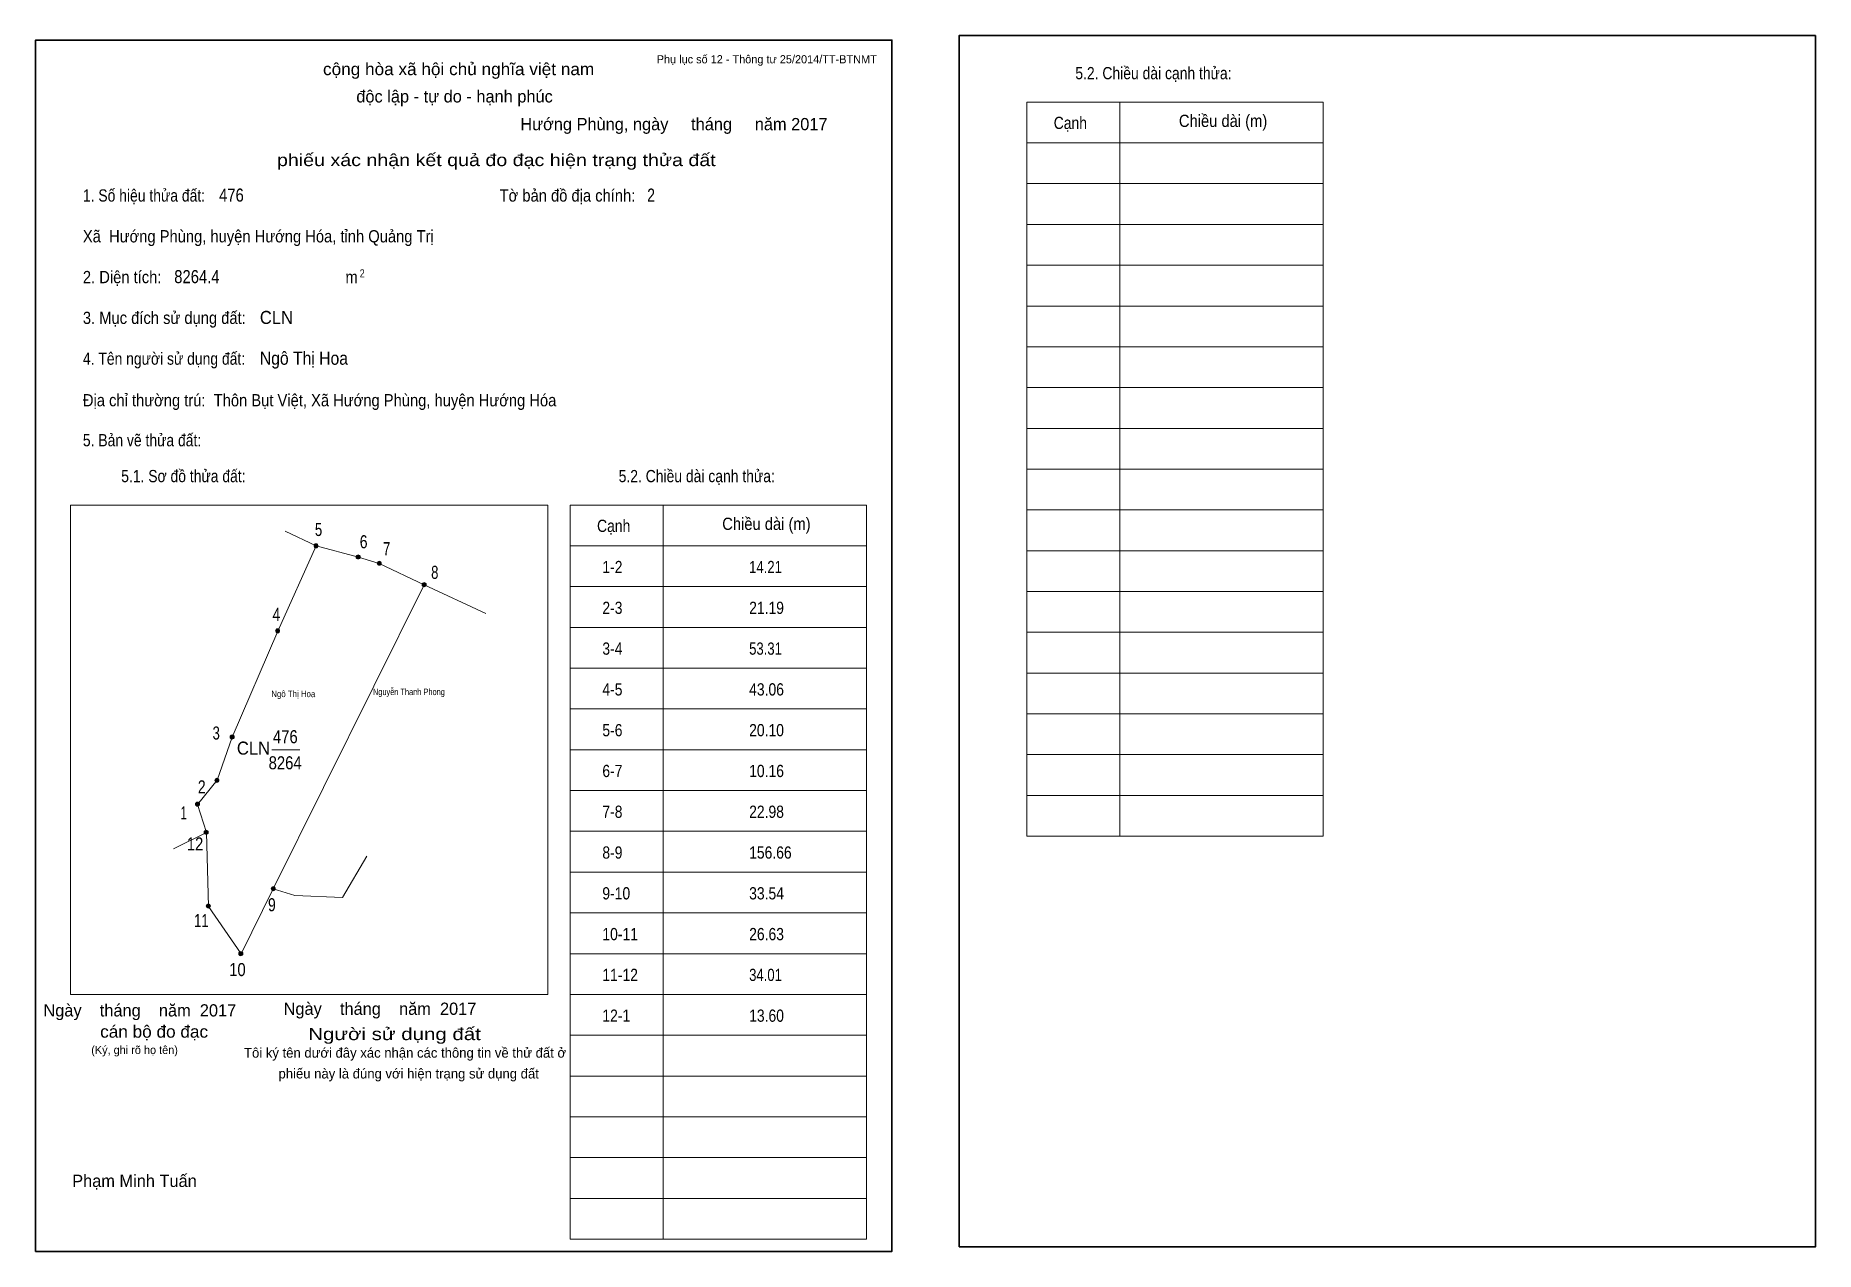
# Model space of a CAD drawing. Header units: centimetres. Extents: x 0 to 43.6, y 0 to 29.8.
import ezdxf
from ezdxf.enums import TextEntityAlignment as Align

# ---------------------------------------------------------------- set-up
doc = ezdxf.new("R2010")
doc.units = ezdxf.units.CM
doc.header["$LTSCALE"] = 0.12
for name, color, linetype in [('30', 7, 'Continuous'), ('34', 7, 'Continuous'), ('62', 7, 'Continuous')]:
    doc.layers.add(name, color=color, linetype=linetype)
for name, color, linetype, lineweight in [('32', 7, 'Continuous', 13), ('33', 7, 'Continuous', 13), ('61', 7, 'Continuous', 13), ('63', 7, 'Continuous', 13)]:
    doc.layers.add(name, color=color, linetype=linetype, lineweight=lineweight)

msp = doc.modelspace()

# ---------------------------------------------------------------- hatches: boundary and pattern name
at = {"layer": '32'}
for points in [[(6.9286, 17.3003, 1), (6.8286, 17.3003, 1)], [(7.9613, 17.0283, 1), (7.8613, 17.0283, 1)], [(8.4783, 16.8731, 1), (8.3783, 16.8731, 1)], [(9.5806, 16.3482, 1), (9.4806, 16.3482, 1)], [(5.9856, 15.2161, 1), (5.8856, 15.2161, 1)], [(4.8699, 12.6129, 1), (4.7699, 12.6129, 1)], [(4.498, 11.5504, 1), (4.398, 11.5504, 1)], [(4.0199, 10.966, 1), (3.9199, 10.966, 1)], [(4.2324, 10.2753, 1), (4.1324, 10.2753, 1)], [(5.8793, 8.8941, 1), (5.7793, 8.8941, 1)], [(4.2855, 8.469, 1), (4.1855, 8.469, 1)], [(5.0824, 7.3003, 1), (4.9824, 7.3003, 1)]]:
    msp.add_hatch(color=256, dxfattribs=at).paths.add_polyline_path(points)

# ---------------------------------------------------------------- linework, layer by layer
for centre in [(6.8786, 17.3003), (7.9113, 17.0283), (8.4283, 16.8731), (9.5306, 16.3482), (5.9356, 15.2161), (4.8199, 12.6129), (4.448, 11.5504), (3.9699, 10.966), (4.1824, 10.2753), (5.8293, 8.8941), (4.2355, 8.469), (5.0324, 7.3003)]:
    msp.add_circle(centre, 0.05, dxfattribs=at)
at = {"layer": '33'}
msp.add_line((5.79, 12.3), (6.48, 12.3), dxfattribs=at)
at = {"layer": '61'}
for p, q in [((6.12, 17.66), (6.88, 17.3)), ((5.83, 8.89), (9.53, 16.34)), ((4.19, 10.27), (3.38, 9.87))]:
    msp.add_line(p, q, dxfattribs=at)
for points in [[(6.88, 17.3), (5.94, 15.21), (4.82, 12.61), (4.45, 11.55), (3.97, 10.96), (4.19, 10.27)], [(6.88, 17.3), (7.92, 17.02), (8.43, 16.87), (9.53, 16.34), (11.04, 15.64)], [(4.19, 10.27), (4.24, 8.46), (5.04, 7.3), (5.83, 8.89)], [(5.83, 8.89), (6.36, 8.73), (7.53, 8.68), (8.12, 9.69)]]:
    msp.add_lwpolyline(points, dxfattribs=at)
at = {"layer": '63'}
for p, q in [((24.31, 28.18), (31.58, 28.18)), ((24.31, 10.18), (24.31, 28.18)), ((26.59, 10.18), (26.59, 28.18)), ((31.58, 10.18), (31.58, 28.18)), ((24.31, 27.18), (31.58, 27.18)), ((24.31, 26.18), (31.58, 26.18)), ((24.31, 25.18), (31.58, 25.18)), ((24.31, 24.18), (31.58, 24.18)), ((24.31, 23.18), (31.58, 23.18)), ((24.31, 22.18), (31.58, 22.18)), ((24.31, 21.18), (31.58, 21.18)), ((24.31, 20.18), (31.58, 20.18)), ((24.31, 19.18), (31.58, 19.18)), ((0.86, 18.3), (12.56, 18.3)), ((0.86, 6.3), (0.86, 18.3)), ((12.56, 6.3), (12.56, 18.3)), ((13.11, 18.3), (20.38, 18.3)), ((13.11, 0.3), (13.11, 18.3)), ((15.39, 0.3), (15.39, 18.3)), ((20.38, 0.3), (20.38, 18.3)), ((24.31, 18.18), (31.58, 18.18)), ((13.11, 17.3), (20.38, 17.3)), ((24.31, 17.18), (31.58, 17.18)), ((13.11, 16.3), (20.38, 16.3)), ((24.31, 16.18), (31.58, 16.18)), ((13.11, 15.3), (20.38, 15.3)), ((24.31, 15.18), (31.58, 15.18)), ((13.11, 14.3), (20.38, 14.3)), ((24.31, 14.18), (31.58, 14.18)), ((13.11, 13.3), (20.38, 13.3)), ((24.31, 13.18), (31.58, 13.18)), ((13.11, 12.3), (20.38, 12.3)), ((24.31, 12.18), (31.58, 12.18)), ((24.31, 12.18), (31.58, 12.18)), ((13.11, 11.3), (20.38, 11.3)), ((24.31, 11.18), (31.58, 11.18)), ((13.11, 10.3), (20.38, 10.3)), ((24.31, 10.18), (31.58, 10.18)), ((13.11, 9.3), (20.38, 9.3)), ((13.11, 8.3), (20.38, 8.3)), ((13.11, 7.3), (20.38, 7.3)), ((0.86, 6.3), (12.56, 6.3)), ((13.11, 6.3), (20.38, 6.3)), ((13.11, 5.3), (20.38, 5.3)), ((13.11, 4.3), (20.38, 4.3)), ((13.11, 3.3), (20.38, 3.3)), ((13.11, 2.3), (20.38, 2.3)), ((13.11, 2.3), (20.38, 2.3)), ((13.11, 1.3), (20.38, 1.3)), ((13.11, 0.3), (20.38, 0.3))]:
    msp.add_line(p, q, dxfattribs=at)
at = {"layer": '63', "lineweight": 35}
for points in [[(0, 0), (0, 29.7), (21, 29.7), (21, 0)], [(22.65, 0.11), (22.65, 29.81), (43.65, 29.81), (43.65, 0.11)]]:
    msp.add_lwpolyline(points, close=True, dxfattribs=at)

# ---------------------------------------------------------------- texts
at = {"layer": '30'}
for s, width, p in [('1-2', 0.85, (13.9, 16.63)), ('14.21', 0.8, (17.5, 16.63)), ('2-3', 0.85, (13.9, 15.63)), ('21.19', 0.85, (17.5, 15.63)), ('3-4', 0.85, (13.9, 14.63)), ('53.31', 0.8, (17.5, 14.63)), ('4-5', 0.85, (13.9, 13.63)), ('43.06', 0.85, (17.5, 13.63)), ('5-6', 0.85, (13.9, 12.63)), ('20.10', 0.85, (17.5, 12.63)), ('6-7', 0.85, (13.9, 11.63)), ('10.16', 0.85, (17.5, 11.63)), ('7-8', 0.85, (13.9, 10.63)), ('22.98', 0.85, (17.5, 10.63)), ('8-9', 0.85, (13.9, 9.63)), ('156.66', 0.85, (17.5, 9.63)), ('9-10', 0.85, (13.9, 8.63)), ('33.54', 0.85, (17.5, 8.63)), ('10-11', 0.85, (13.9, 7.63)), ('26.63', 0.85, (17.5, 7.63)), ('11-12', 0.85, (13.9, 6.63)), ('34.01', 0.8, (17.5, 6.63)), ('12-1', 0.85, (13.9, 5.63)), ('13.60', 0.85, (17.5, 5.63))]:
    msp.add_text(s, height=0.3, dxfattribs=dict(at, width=width)).set_placement(p)
at = {"layer": '32'}
for s, width, p in [('5', 0.75, (6.94, 17.54)), ('6', 0.8, (8.045, 17.24)), ('7', 0.75, (8.61, 17.07)), ('8', 0.75, (9.79, 16.49)), ('4', 0.8, (5.905, 15.46)), ('3', 0.75, (4.43, 12.55)), ('2', 0.8, (4.075, 11.23)), ('1', 0.65, (3.63, 10.59)), ('12', 0.85, (3.91, 9.83)), ('9', 0.8, (5.795, 8.34)), ('11', 0.75, (4.065, 7.95)), ('10', 0.85, (4.95, 6.75))]:
    msp.add_text(s, height=0.32, dxfattribs=dict(at, width=width)).set_placement(p, align=Align.CENTER)
at = {"layer": '33', "width": 0.85}
for s, p in [('476', (6.125, 12.46)), ('8264', (6.12, 11.82))]:
    msp.add_text(s, height=0.32, dxfattribs=at).set_placement(p, align=Align.CENTER)
at = {"layer": '33', "width": 0.95}
msp.add_text('CLN', height=0.32, dxfattribs=at).set_placement((5.75, 12.18), align=Align.RIGHT)
at = {"layer": '34'}
for s, width, p in [('476', 0.85, (4.5, 25.74)), ('2', 0.8, (15, 25.74)), ('8264.4', 0.85, (3.4, 23.74)), ('CLN', 0.95, (5.5, 22.74)), ('Ngô Thị Hoa', 0.9, (5.5, 21.74))]:
    msp.add_text(s, height=0.32, dxfattribs=dict(at, width=width)).set_placement(p)
at = {"layer": '62'}
for s, width, p in [('Ngô Thị Hoa', 0.9, (6.32, 13.59)), ('Nguyễn Thanh Phong', 0.85, (9.155, 13.64))]:
    msp.add_text(s, height=0.1594, dxfattribs=dict(at, width=width)).set_placement(p, align=Align.CENTER)
at = {"layer": '63'}
for s, height, p in [('Phụ lục số 12 - Thông tư 25/2014/TT-BTNMT', 0.2, (20.63, 29.13)), ('Ngày    tháng    năm  2017', 0.3, (10.81, 5.8)), ('Ngày    tháng    năm  2017', 0.3, (4.92, 5.76)), ('(Ký, ghi rõ họ tên)', 0.2, (3.49, 4.84))]:
    msp.add_text(s, height=height, dxfattribs=at).set_placement(p, align=Align.RIGHT)
at = {"layer": '63', "width": 1.05}
msp.add_text('cộng hòa xã hội chủ nghĩa việt nam', height=0.3, dxfattribs=at).set_placement((10.375, 28.84), align=Align.CENTER)
at = {"layer": '63'}
for s, height, width, p in [('5.2. Chiều dài cạnh thửa:', 0.3, 0.85, (25.5, 28.74)), ('Cạnh', 0.3, 0.85, (24.97, 27.52)), ('Chiều dài (m)', 0.3, 0.9, (28.04, 27.57)), ('1. Số hiệu thửa đất:', 0.3, 0.85, (1.16, 25.74)), ('Tờ bản đồ địa chính:', 0.3, 0.9, (11.38, 25.74)), ('Xã  Hướng Phùng, huyện Hướng Hóa, tỉnh Quảng Trị', 0.3, 0.9, (1.16, 24.74)), ('2. Diện tích:', 0.3, 0.9, (1.16, 23.74)), ('2', 0.2, 0.8, (7.95, 23.88)), ('m', 0.3, 0.9, (7.6, 23.74)), ('3. Mục đích sử dụng đất:', 0.3, 0.9, (1.16, 22.74)), ('4. Tên người sử dụng đất:', 0.3, 0.85, (1.16, 21.74)), ('Địa chỉ thường trú:  Thôn Bụt Việt, Xã Hướng Phùng, huyện Hướng Hóa', 0.3, 0.9, (1.16, 20.72)), ('5. Bản vẽ thửa đất:', 0.3, 0.85, (1.16, 19.74)), ('5.1. Sơ đồ thửa đất:', 0.3, 0.85, (2.1, 18.86)), ('5.2. Chiều dài cạnh thửa:', 0.3, 0.85, (14.3, 18.86)), ('Cạnh', 0.3, 0.85, (13.77, 17.64)), ('Chiều dài (m)', 0.3, 0.9, (16.84, 17.69))]:
    msp.add_text(s, height=height, dxfattribs=dict(at, width=width)).set_placement(p)
for s, height, p in [('độc lập - tự do - hạnh phúc', 0.3, (10.275, 28.17)), ('Hướng Phùng, ngày     tháng     năm 2017', 0.3, (15.655, 27.49)), ('Tôi ký tên dưới đây xác nhận các thông tin về thử đất ở ', 0.24, (9.105, 4.75)), ('phiếu này là đúng với hiện trạng sử dụng đất', 0.24, (9.15, 4.24)), ('Phạm Minh Tuấn', 0.3, (2.425, 1.58))]:
    msp.add_text(s, height=height, dxfattribs=at).set_placement(p, align=Align.CENTER)
for s, width, p in [('phiếu xác nhận kết quả đo đạc hiện trạng thửa đất', 1.2, (16.68, 26.61)), ('cán bộ đo đạc', 1.05, (4.23, 5.24)), ('Người sử dụng đất', 1.25, (10.92, 5.18))]:
    msp.add_text(s, height=0.3, dxfattribs=dict(at, width=width)).set_placement(p, align=Align.RIGHT)

doc.saveas('drawing.dxf')
